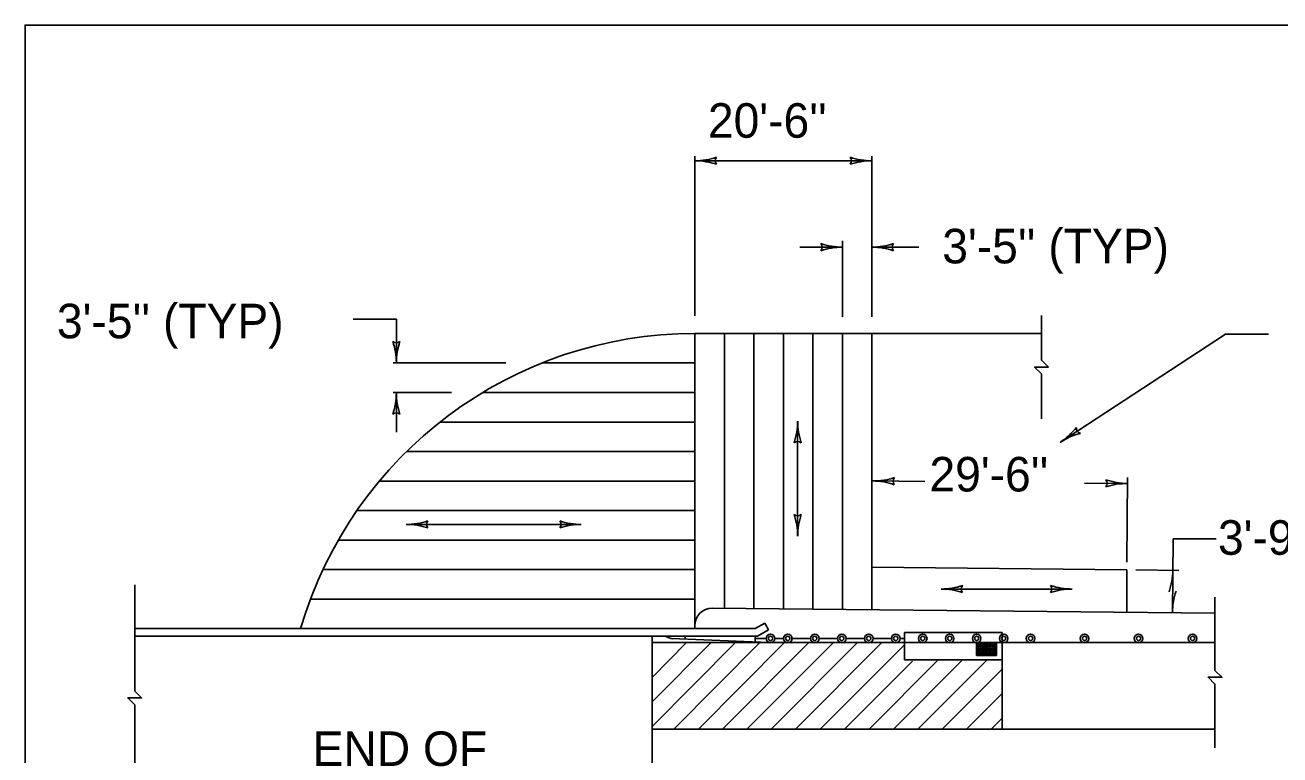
# Model space of a CAD drawing. Extents: x 1007 to 1035.5, y 1000.5 to 1021.5.
# Drawn here: x 1007 to 1014.27, y 1017.27 to 1021.5 of the extents above; entities that cross this region are included whole.
import ezdxf

# ---------------------------------------------------------------- set-up
doc = ezdxf.new("R2010")
doc.units = 0
for name, color, linetype in [('Level 1', 7, 'Continuous'), ('Level 10', 7, 'Continuous'), ('Level 11', 7, 'Continuous'), ('Level 40', 7, 'Continuous')]:
    doc.layers.add(name, color=color, linetype=linetype)

msp = doc.modelspace()

# ---------------------------------------------------------------- linework, layer by layer
at = {"layer": 'Level 1'}
for p, q in [((1010.8778, 1019.8176), (1010.8778, 1020.7412)), ((1011.9028, 1019.8103), (1011.9028, 1020.7412)), ((1011.732, 1019.8103), (1011.732, 1020.2519)), ((1009.1494, 1019.7983), (1008.8994, 1019.7983)), ((1009.1494, 1019.5438), (1009.1494, 1019.7983)), ((1010.8778, 1018.0063), (1010.8778, 1019.7146)), ((1011.0487, 1018.1239), (1011.0487, 1019.7146)), ((1011.2195, 1018.1222), (1011.2195, 1019.7146)), ((1011.3903, 1018.1205), (1011.3903, 1019.7146)), ((1011.5612, 1018.1188), (1011.5612, 1019.7146)), ((1011.732, 1018.1171), (1011.732, 1019.7146)), ((1011.9028, 1018.1153), (1011.9028, 1019.7146)), ((1013.9491, 1019.7111), (1012.9938, 1019.085)), ((1014.1991, 1019.7111), (1013.9491, 1019.7111)), ((1009.1494, 1019.1442), (1009.1494, 1019.3729)), ((1011.4729, 1018.5418), (1011.4729, 1019.2062)), ((1011.9078, 1018.8608), (1012.2097, 1018.8578)), ((1013.1337, 1018.8486), (1013.3828, 1018.8461)), ((1013.3783, 1018.3911), (1013.3832, 1018.881)), ((1013.6425, 1018.098), (1013.6468, 1018.5266)), ((1013.6468, 1018.5266), (1013.8968, 1018.5266)), ((1011.9028, 1018.3609), (1013.3778, 1018.3462)), ((1013.3778, 1018.1007), (1013.3778, 1018.3463)), ((1013.4307, 1018.3457), (1013.6798, 1018.3432)), ((1007.6346, 1018.2593), (1007.6346, 1017.7043)), ((1010.9778, 1018.1246), (1013.8891, 1018.0955)), ((1010.8778, 1018.1063), (1010.8778, 1018.1063)), ((1010.8778, 1018.0246), (1010.8778, 1018.0063)), ((1012.0912, 1017.9829), (1012.6578, 1017.9829)), ((1012.0912, 1017.9246), (1012.0912, 1017.9829)), ((1012.6578, 1017.9246), (1012.6578, 1017.9829)), ((1010.6312, 1017.9629), (1010.6312, 1015.9846)), ((1010.6312, 1017.44), (1011.1128, 1017.9246)), ((1010.6312, 1017.5815), (1010.9712, 1017.9246)), ((1010.6312, 1017.7228), (1010.8295, 1017.9246)), ((1010.6312, 1017.9246), (1011.3028, 1017.9246)), ((1011.3045, 1017.9246), (1010.7428, 1017.9479)), ((1010.7568, 1017.4246), (1011.2545, 1017.9246)), ((1010.8212, 1017.9446), (1010.8212, 1017.9629)), ((1010.898, 1017.4246), (1011.3962, 1017.9246)), ((1011.0378, 1017.4246), (1011.5378, 1017.9246)), ((1011.1795, 1017.4246), (1011.6795, 1017.9246)), ((1011.2278, 1017.9496), (1011.2945, 1017.9496)), ((1011.3045, 1017.9246), (1013.8891, 1017.9246)), ((1011.3195, 1017.4246), (1011.8195, 1017.9246)), ((1011.3362, 1017.9496), (1011.3945, 1017.9496)), ((1011.4362, 1017.9496), (1011.5512, 1017.9496)), ((1011.4612, 1017.4246), (1011.9612, 1017.9246)), ((1011.5928, 1017.9496), (1011.7062, 1017.9496)), ((1011.6028, 1017.4246), (1012.0912, 1017.9113)), ((1011.7495, 1017.9496), (1011.8628, 1017.9496)), ((1011.9062, 1017.9496), (1012.0195, 1017.9496)), ((1012.0628, 1017.9496), (1012.0912, 1017.9496)), ((1012.6578, 1017.9246), (1012.0912, 1017.9246)), ((1012.6578, 1017.9246), (1012.0912, 1017.9246)), ((1012.0912, 1017.9246), (1012.0912, 1017.8246)), ((1012.6245, 1017.9246), (1012.5078, 1017.9246)), ((1012.5078, 1017.9246), (1012.5078, 1017.8496)), ((1012.6245, 1017.8496), (1012.6245, 1017.9246)), ((1012.6578, 1017.8246), (1012.6578, 1017.9246)), ((1012.5078, 1017.8496), (1012.6245, 1017.8496)), ((1011.7445, 1017.4246), (1012.1378, 1017.8179)), ((1011.7445, 1017.4246), (1012.1378, 1017.8179)), ((1011.8862, 1017.4246), (1012.2862, 1017.8246)), ((1012.0278, 1017.4246), (1012.4278, 1017.8246)), ((1012.0912, 1017.8246), (1012.6578, 1017.8246)), ((1012.1695, 1017.4246), (1012.5695, 1017.8246)), ((1012.3095, 1017.4246), (1012.6578, 1017.7713)), ((1012.6578, 1017.8246), (1012.6578, 1017.4246)), ((1012.4512, 1017.4246), (1012.6578, 1017.6296)), ((1007.6346, 1017.5043), (1007.6346, 1016.4823)), ((1012.5928, 1017.4246), (1012.6578, 1017.4879)), ((1010.6312, 1017.4246), (1013.8891, 1017.4246))]:
    msp.add_line(p, q, dxfattribs=at)
for points in [[(1012.8847, 1019.2203), (1012.8847, 1019.4802), (1012.8447, 1019.5202), (1012.9247, 1019.5202), (1012.8847, 1019.5602), (1012.8847, 1019.818)], [(1013.8891, 1017.3164), (1013.8891, 1017.6844), (1013.8491, 1017.7244), (1013.9291, 1017.7244), (1013.8891, 1017.7644), (1013.8891, 1018.1888)], [(1012.5145, 1017.8996), (1012.5228, 1017.8996), (1012.5228, 1017.9163), (1012.5145, 1017.9163), (1012.5145, 1017.8996)], [(1012.5278, 1017.8996), (1012.5362, 1017.8996), (1012.5362, 1017.9163), (1012.5278, 1017.9163), (1012.5278, 1017.8996)], [(1012.5412, 1017.8996), (1012.5495, 1017.8996), (1012.5495, 1017.9163), (1012.5412, 1017.9163), (1012.5412, 1017.8996)], [(1012.5545, 1017.8996), (1012.5628, 1017.8996), (1012.5628, 1017.9163), (1012.5545, 1017.9163), (1012.5545, 1017.8996)], [(1012.5678, 1017.8996), (1012.5762, 1017.8996), (1012.5762, 1017.9163), (1012.5678, 1017.9163), (1012.5678, 1017.8996)], [(1012.5828, 1017.8996), (1012.5912, 1017.8996), (1012.5912, 1017.9163), (1012.5828, 1017.9163), (1012.5828, 1017.8996)], [(1012.5962, 1017.8996), (1012.6045, 1017.8996), (1012.6045, 1017.9163), (1012.5962, 1017.9163), (1012.5962, 1017.8996)], [(1012.6095, 1017.8996), (1012.6178, 1017.8996), (1012.6178, 1017.9163), (1012.6095, 1017.9163), (1012.6095, 1017.8996)], [(1012.6095, 1017.8996), (1012.6178, 1017.8996), (1012.6178, 1017.9163), (1012.6095, 1017.9163), (1012.6095, 1017.8996)], [(1012.5145, 1017.8779), (1012.5228, 1017.8779), (1012.5228, 1017.8946), (1012.5145, 1017.8946), (1012.5145, 1017.8779)], [(1012.5145, 1017.8563), (1012.5228, 1017.8563), (1012.5228, 1017.8729), (1012.5145, 1017.8729), (1012.5145, 1017.8563)], [(1012.5278, 1017.8779), (1012.5362, 1017.8779), (1012.5362, 1017.8946), (1012.5278, 1017.8946), (1012.5278, 1017.8779)], [(1012.5278, 1017.8563), (1012.5362, 1017.8563), (1012.5362, 1017.8729), (1012.5278, 1017.8729), (1012.5278, 1017.8563)], [(1012.5412, 1017.8779), (1012.5495, 1017.8779), (1012.5495, 1017.8946), (1012.5412, 1017.8946), (1012.5412, 1017.8779)], [(1012.5412, 1017.8563), (1012.5495, 1017.8563), (1012.5495, 1017.8729), (1012.5412, 1017.8729), (1012.5412, 1017.8563)], [(1012.5545, 1017.8779), (1012.5628, 1017.8779), (1012.5628, 1017.8946), (1012.5545, 1017.8946), (1012.5545, 1017.8779)], [(1012.5545, 1017.8563), (1012.5628, 1017.8563), (1012.5628, 1017.8729), (1012.5545, 1017.8729), (1012.5545, 1017.8563)], [(1012.5678, 1017.8779), (1012.5762, 1017.8779), (1012.5762, 1017.8946), (1012.5678, 1017.8946), (1012.5678, 1017.8779)], [(1012.5678, 1017.8563), (1012.5762, 1017.8563), (1012.5762, 1017.8729), (1012.5678, 1017.8729), (1012.5678, 1017.8563)], [(1012.5828, 1017.8779), (1012.5912, 1017.8779), (1012.5912, 1017.8946), (1012.5828, 1017.8946), (1012.5828, 1017.8779)], [(1012.5828, 1017.8563), (1012.5912, 1017.8563), (1012.5912, 1017.8729), (1012.5828, 1017.8729), (1012.5828, 1017.8563)], [(1012.5962, 1017.8779), (1012.6045, 1017.8779), (1012.6045, 1017.8946), (1012.5962, 1017.8946), (1012.5962, 1017.8779)], [(1012.5962, 1017.8563), (1012.6045, 1017.8563), (1012.6045, 1017.8729), (1012.5962, 1017.8729), (1012.5962, 1017.8563)], [(1012.6095, 1017.8779), (1012.6178, 1017.8779), (1012.6178, 1017.8946), (1012.6095, 1017.8946), (1012.6095, 1017.8779)], [(1012.6095, 1017.8779), (1012.6178, 1017.8779), (1012.6178, 1017.8946), (1012.6095, 1017.8946), (1012.6095, 1017.8779)], [(1012.6095, 1017.8563), (1012.6178, 1017.8563), (1012.6178, 1017.8729), (1012.6095, 1017.8729), (1012.6095, 1017.8563)], [(1012.6095, 1017.8563), (1012.6178, 1017.8563), (1012.6178, 1017.8729), (1012.6095, 1017.8729), (1012.6095, 1017.8563)], [(1007.6346, 1017.5043), (1007.6346, 1017.5643), (1007.5946, 1017.6043), (1007.6746, 1017.6043), (1007.6346, 1017.6443), (1007.6346, 1017.7043)]]:
    msp.add_lwpolyline(points, dxfattribs=at)
for centre, radius in [((1011.3156, 1017.9492), 0.025), ((1011.4156, 1017.9492), 0.025), ((1011.5718, 1017.9492), 0.025), ((1011.7281, 1017.9492), 0.025), ((1011.8843, 1017.9492), 0.025), ((1012.0406, 1017.9492), 0.025), ((1012.1968, 1017.9492), 0.025), ((1012.3531, 1017.9492), 0.025), ((1012.5093, 1017.9492), 0.025), ((1012.6656, 1017.9492), 0.025), ((1012.8218, 1017.9492), 0.025), ((1013.1343, 1017.9492), 0.025), ((1013.4468, 1017.9492), 0.025), ((1013.7593, 1017.9492), 0.025), ((1011.3156, 1017.9492), 0.0125), ((1011.4156, 1017.9492), 0.0125), ((1011.5718, 1017.9492), 0.0125), ((1011.7281, 1017.9492), 0.0125), ((1011.8843, 1017.9492), 0.0125), ((1012.0406, 1017.9492), 0.0125), ((1012.1968, 1017.9492), 0.0125), ((1012.3531, 1017.9492), 0.0125), ((1012.5093, 1017.9492), 0.0125), ((1012.6656, 1017.9492), 0.0125), ((1012.8218, 1017.9492), 0.0125), ((1013.1343, 1017.9492), 0.0125), ((1013.4468, 1017.9492), 0.0125), ((1013.7593, 1017.9492), 0.0125)]:
    msp.add_circle(centre, radius, dxfattribs=at)
for centre, radius, start, end in [((1010.8778, 1021.1055), 0.3909, 270, 288.66878), ((1011.0265, 1020.7145), 0.0313, 138.7746, 220.89129), ((1011.7542, 1020.7146), 0.0313, 318.7746, 40.89129), ((1011.9028, 1021.1055), 0.3909, 251.34716, 269.99389), ((1010.8778, 1021.1055), 0.3909, 269.98778, 270), ((1010.8778, 1020.3236), 0.3909, 71.34716, 89.99389), ((1011.9028, 1020.3236), 0.3909, 90, 108.66878), ((1011.9028, 1020.3236), 0.3909, 89.98778, 90), ((1011.5833, 1020.2146), 0.0313, 318.7746, 40.89129), ((1011.732, 1020.6055), 0.3909, 251.34716, 269.99389), ((1011.9028, 1020.6055), 0.3909, 270, 288.66878), ((1012.0515, 1020.2145), 0.0313, 138.7746, 220.89129), ((1011.732, 1019.8236), 0.3909, 90, 108.66878), ((1011.732, 1019.8236), 0.3909, 89.98778, 90), ((1011.9028, 1020.6055), 0.3909, 269.98778, 270), ((1011.9028, 1019.8236), 0.3909, 71.34716, 89.99389), ((1010.8778, 1017.3354), 2.3792, 90, 163.62269), ((1009.1495, 1019.6924), 0.0313, 228.7746, 310.89129), ((1008.7585, 1019.5438), 0.3909, 0, 18.66878), ((1009.5404, 1019.5438), 0.3909, 161.34716, 179.99389), ((1008.7585, 1019.5438), 0.3909, 359.98778, 0), ((1008.7585, 1019.3729), 0.3909, 341.34716, 359.99389), ((1009.5404, 1019.3729), 0.3909, 179.98778, 180), ((1009.5404, 1019.3729), 0.3909, 180, 198.66878), ((1009.1494, 1019.2243), 0.0313, 48.7746, 130.89129), ((1011.082, 1019.2062), 0.3909, 341.34716, 359.99389), ((1011.8639, 1019.2062), 0.3909, 179.98778, 180), ((1011.8639, 1019.2062), 0.3909, 180, 198.66878), ((1012.7795, 1019.412), 0.3909, 303.24136, 321.91014), ((1013.2081, 1018.758), 0.3909, 104.58852, 123.23525), ((1013.1182, 1019.1665), 0.0313, 172.01596, 254.13265), ((1011.4729, 1019.0575), 0.0313, 48.7746, 130.89129), ((1012.7795, 1019.412), 0.3909, 303.22913, 303.24136), ((1011.9116, 1019.2518), 0.3909, 269.4307, 288.09948), ((1011.9116, 1019.2518), 0.3909, 269.41847, 269.4307), ((1011.9039, 1018.4699), 0.3909, 70.77786, 89.42459), ((1012.0564, 1018.8593), 0.0313, 138.20529, 220.32199), ((1013.2341, 1018.8476), 0.0313, 318.19955, 40.31624), ((1013.3788, 1018.4552), 0.3909, 89.42495, 108.09374), ((1013.3867, 1019.237), 0.3909, 250.77211, 269.41884), ((1013.3788, 1018.4552), 0.3909, 89.41273, 89.42495), ((1009.2059, 1019.0001), 0.3909, 270, 288.66878), ((1009.3546, 1018.6091), 0.0313, 138.7746, 220.89129), ((1010.0716, 1018.6092), 0.0313, 318.7746, 40.89129), ((1010.2203, 1019.0001), 0.3909, 251.34716, 269.99389), ((1011.473, 1018.6904), 0.0313, 228.7746, 310.89129), ((1011.082, 1018.5418), 0.3909, 0, 18.66878), ((1011.8639, 1018.5418), 0.3909, 161.34716, 179.99389), ((1009.2059, 1019.0001), 0.3909, 269.98778, 270), ((1009.2059, 1018.2182), 0.3909, 71.34716, 89.99389), ((1010.2203, 1018.2182), 0.3909, 90, 108.66878), ((1010.2203, 1018.2182), 0.3909, 89.98778, 90), ((1011.082, 1018.5418), 0.3909, 359.98778, 0), ((1013.2541, 1018.3475), 0.3909, 340.76372, 359.41045), ((1014.0359, 1018.3395), 0.3909, 179.40434, 179.41656), ((1012.3032, 1018.6261), 0.3909, 269.98778, 270), ((1012.3032, 1018.6261), 0.3909, 270, 288.66878), ((1012.3032, 1017.8442), 0.3909, 71.34716, 89.99389), ((1012.4518, 1018.2351), 0.0313, 138.7746, 220.89129), ((1012.9135, 1018.2352), 0.0313, 318.7746, 40.89129), ((1013.0622, 1017.8442), 0.3909, 90, 108.66878), ((1013.0622, 1018.6261), 0.3909, 251.34716, 269.99389), ((1013.0622, 1017.8442), 0.3909, 89.98778, 90), ((1014.0334, 1018.094), 0.3909, 160.76372, 179.41045), ((1010.9781, 1018.0238), 0.1, 90, 180), ((1013.0807, 1018.1036), 0.3909, 359.40434, 359.41656), ((1010.7527, 1018.0162), 0.0691, 230.53666, 267.64038)]:
    msp.add_arc(centre, radius, start, end, dxfattribs=at)
at = {"layer": 'Level 10'}
for q in [(1035.5, 1021.5), (1007, 1000.5)]:
    msp.add_line((1007, 1021.5), q, dxfattribs=at)
at = {"layer": 'Level 11'}
msp.add_lwpolyline([(1007, 1000.5), (1035.5, 1000.5), (1035.5, 1021.5), (1007, 1021.5)], close=True, dxfattribs=at)
at = {"layer": 'Level 40'}
for p, q in [((1011.9028, 1020.7146), (1010.8778, 1020.7146)), ((1011.732, 1020.2146), (1011.4857, 1020.2146)), ((1012.1753, 1020.2146), (1011.9028, 1020.2146)), ((1012.8847, 1019.7146), (1010.8778, 1019.7146)), ((1009.7833, 1019.5438), (1009.1319, 1019.5438)), ((1010.8778, 1019.5438), (1009.9926, 1019.5438)), ((1009.4695, 1019.3729), (1009.1319, 1019.3729)), ((1010.8778, 1019.3729), (1009.6494, 1019.3729)), ((1010.8778, 1019.2021), (1009.4028, 1019.2021)), ((1010.8778, 1019.0313), (1009.2092, 1019.0313)), ((1010.8778, 1018.8604), (1009.0517, 1018.8604)), ((1010.8778, 1018.6896), (1008.9217, 1018.6896)), ((1010.2203, 1018.6092), (1009.2059, 1018.6092)), ((1010.8778, 1018.5188), (1008.8138, 1018.5188)), ((1010.8778, 1018.3479), (1008.7248, 1018.3479)), ((1013.0622, 1018.2352), (1012.3032, 1018.2352)), ((1010.8778, 1018.1771), (1008.6525, 1018.1771)), ((1011.2278, 1018.0063), (1007.6346, 1018.0063)), ((1011.2278, 1018.0063), (1011.2828, 1018.0379)), ((1011.2395, 1017.9629), (1011.3045, 1017.9996)), ((1011.2828, 1018.0379), (1011.3045, 1017.9996)), ((1011.2395, 1017.9629), (1007.6346, 1017.9629)), ((1011.2278, 1017.9629), (1011.2278, 1017.9263)), ((1011.2278, 1017.9263), (1011.2278, 1017.9246))]:
    msp.add_line(p, q, dxfattribs=at)

# ---------------------------------------------------------------- texts
at = {"layer": 'Level 1'}
for s, p in [("20'-6''", (1010.9534, 1020.8478)), ("3'-5'' (TYP)", (1012.3102, 1020.1205)), ("3'-5'' (TYP)", (1007.1843, 1019.6867)), ("29'-6''", (1012.236, 1018.7998)), ("3'-9''", (1013.9064, 1018.4335)), ('END OF', (1008.6648, 1017.2108))]:
    msp.add_text(s, height=0.2, dxfattribs=at).set_placement(p)

doc.saveas('drawing.dxf')
